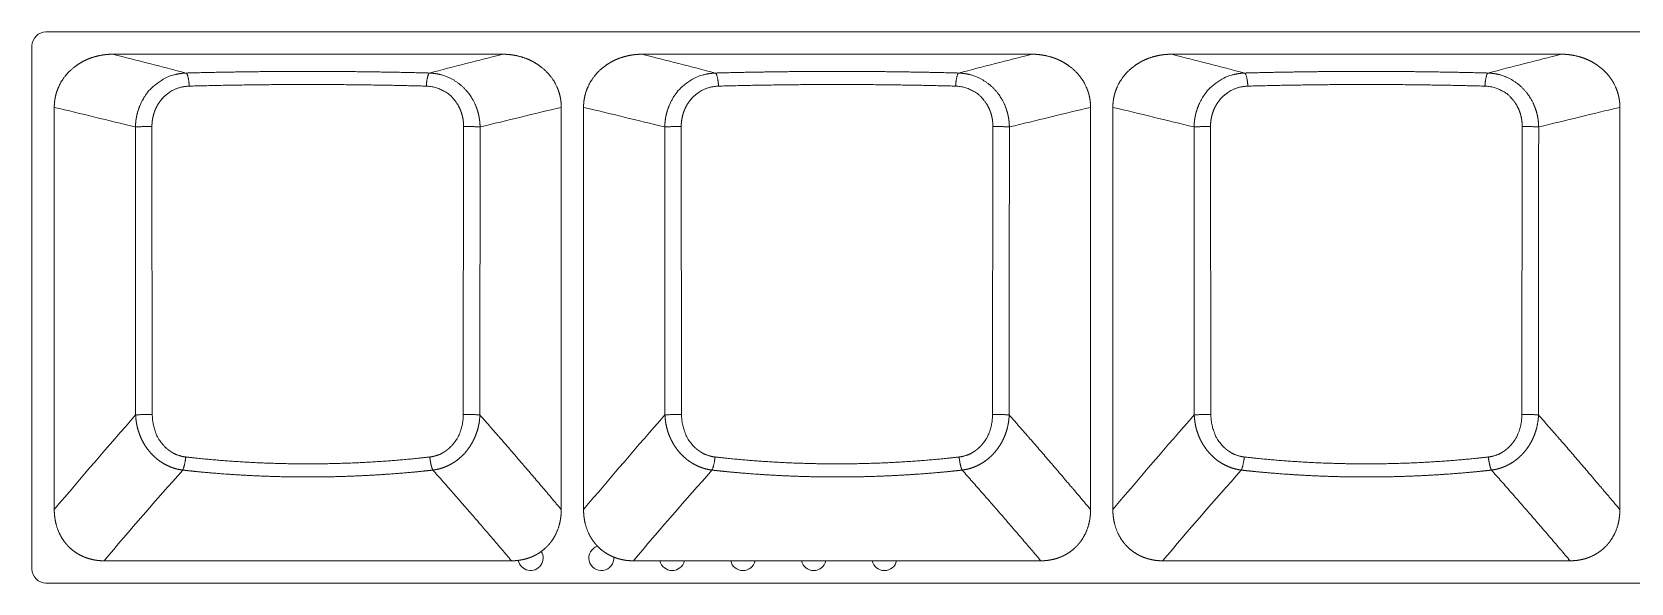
# Model space of a CAD drawing. Header units: metres. Extents: x 0.424 to 0.895, y -0.018 to 0.953.
# Drawn here: x 0.6649 to 0.7223, y 0.3938 to 0.4136 of the extents above; entities that cross this region are included whole.
import ezdxf

# ---------------------------------------------------------------- set-up
doc = ezdxf.new("R2010")
doc.units = ezdxf.units.M
doc.layers.add('Sichtbar (ISO)', color=7, linetype='Continuous', lineweight=50)
doc.layers.add('Sichtbar schmal (ISO)', color=7, linetype='Continuous', lineweight=35)

msp = doc.modelspace()

# ---------------------------------------------------------------- linework, layer by layer
at = {"layer": 'Sichtbar (ISO)', "lineweight": 9}
for p, q in [((0.6653999999999999, 0.4135760999609756), (0.7602, 0.4135760999609756)), ((0.6648999999999998, 0.3942760999609756), (0.6648999999999998, 0.4130760999609756)), ((0.6678035298051257, 0.4127757737308353), (0.6817971226702909, 0.412775774498024)), ((0.6868035298051256, 0.4127757737308353), (0.7007971226702909, 0.412775774498024)), ((0.7058035298051256, 0.4127757737308353), (0.719797122670291, 0.412775774498024)), ((0.6657003270645371, 0.3964160564370637), (0.6657003263507129, 0.410867593321709)), ((0.6839003263233852, 0.4108675944312619), (0.6839003271035401, 0.3964160989983121)), ((0.6847003270645371, 0.3964160564370637), (0.6847003263507129, 0.410867593321709)), ((0.7029003263233851, 0.4108675944312619), (0.7029003271035401, 0.396416098998312)), ((0.703700327064537, 0.3964160564370637), (0.7037003263507124, 0.410867593321709)), ((0.7219003263233851, 0.4108675944312619), (0.7219003271035397, 0.3964160989983119)), ((0.6821139451734496, 0.3945757743708667), (0.6674867090805093, 0.3945757741092104)), ((0.7011139451734496, 0.3945757743708667), (0.6864867090805093, 0.3945757741092104)), ((0.7201139451734495, 0.3945757743708667), (0.7054867090805089, 0.3945757741092104)), ((0.7602, 0.3937760999609755), (0.6653999999999999, 0.3937760999609755))]:
    msp.add_line(p, q, dxfattribs=at)
for centre, radius, start, end in [((0.6653999999999999, 0.4130760999609756), 0.0004999999999999432, 90, 180), ((0.6796079993839705, 0.3988680994370793), 0.001800000808677927, 40.37559109997385, 40.38136095749091), ((0.6986079985197391, 0.3988680987020829), 0.001800001943189114, 40.37559110285618, 40.38136095658136), ((0.7176079944537489, 0.3988680952443886), 0.001800007280597202, 40.3755911088978, 40.38136094556459), ((0.679607997184659, 0.398868099039339), 0.001800002962357116, 18.12260901954235, 18.12901816222774), ((0.6986079971819961, 0.3988680990385912), 0.0018000029651207, 18.12260901589931, 18.12901815846956), ((0.7176080074365712, 0.3988681023953017), 0.001799992175133658, 18.12260900016015, 18.12901818117041), ((0.6853400000000004, 0.3946760999609756), 0.000449999999999987, 108.2979199641412, 3.871829363790965), ((0.6828000000000004, 0.3946760999609756), 0.000450000000000153, 190.9349488483578, 31.60957584713421), ((0.6878800000000003, 0.3946760999609756), 0.0004499999999998417, 192.8821447347074, 347.1178552652926), ((0.6904200000000003, 0.3946760999609756), 0.0004499999999998543, 192.8821447347145, 347.1178552652914), ((0.6929600000000002, 0.3946760999609756), 0.0004499999999998543, 192.8821447347145, 347.1178552652855), ((0.6955000000000002, 0.3946760999609756), 0.0004499999999998671, 192.8821447347215, 347.1178552652784), ((0.6653999999999999, 0.3942760999609756), 0.0005, 180, 270)]:
    msp.add_arc(centre, radius, start, end, dxfattribs=at)
for points, knots in [([(0.6657003263507124, 0.4108675934490034), (0.6657003263467288, 0.4109414699300081), (0.665712392637529, 0.4110890521081557), (0.665736495780977, 0.4112351155710273), (0.6657726009457817, 0.4113785895709834), (0.6658123654592066, 0.4114951267627664), (0.6658492318712681, 0.4115864554324402), (0.6659492135313815, 0.4117996674521523), (0.6661715916842075, 0.4120974880453052), (0.6663805226553574, 0.4122870275124585), (0.6665338995577565, 0.4124013816006656), (0.666682145107354, 0.4124918562300527), (0.6668209670857598, 0.4125630533721429), (0.667000338994698, 0.4126393709259398), (0.6672242494054069, 0.4127078187971807), (0.6673962566427537, 0.4127418925148794), (0.6675699267982967, 0.4127673495909767), (0.6677451329917555, 0.4127757737280514), (0.6678035298007637, 0.4127757737311277)], [0, 0, 0, 0.05555555555554213, 0.1111111111110907, 0.1666666666666327, 0.2222222222221746, 0.2777777777777246, 0.3333333333332836, 0.3888888888888431, 0.4444444444444029, 0.4999999999999634, 0.5555555555555228, 0.6111111111110782, 0.6666666666666335, 0.7222222222221931, 0.7777777777777508, 0.8333333333333095, 0.9444444444444319, 1, 1, 1]), ([(0.6817971226953875, 0.4127757744842355), (0.6818555192301008, 0.4127757744874474), (0.6820307247258828, 0.4127673504399567), (0.6822043941615036, 0.4127418935973811), (0.6823764007007018, 0.412707820188091), (0.6826003102689094, 0.4126393729188912), (0.6827796815667968, 0.412563056028108), (0.6829185031209033, 0.4124918594973653), (0.6830667487145408, 0.4124013853752004), (0.6832201260410873, 0.4122870315913954), (0.6834290576480914, 0.412097492539314), (0.68365143668625, 0.4117996723916498), (0.6837514190657678, 0.4115864602846324), (0.6837882858994615, 0.4114951311797344), (0.6838280508717209, 0.4113785934039775), (0.6838641564659045, 0.4112351186316523), (0.6838882599014343, 0.4110890543557725), (0.6839003263467437, 0.4109414713298769), (0.6839003263507113, 0.4108675944284789)], [0, 0, 0, 0.0555555555555591, 0.166666666666669, 0.2222222222222281, 0.2777777777777882, 0.3333333333333484, 0.3888888888889066, 0.4444444444444676, 0.5000000000000262, 0.555555555555585, 0.6111111111111424, 0.6666666666666977, 0.7222222222222531, 0.7777777777778102, 0.8333333333333599, 0.8888888888889104, 0.9444444444444551, 1, 1, 1]), ([(0.6847003263507124, 0.4108675934490034), (0.6847003263467288, 0.4109414699300081), (0.684712392637529, 0.4110890521081557), (0.6847364957809771, 0.4112351155710273), (0.6847726009457813, 0.4113785895709834), (0.6848123654592065, 0.4114951267627664), (0.6848492318712677, 0.4115864554324402), (0.6849492135313815, 0.4117996674521523), (0.6851715916842074, 0.4120974880453052), (0.6853805226553574, 0.4122870275124585), (0.6855338995577565, 0.4124013816006656), (0.685682145107354, 0.4124918562300527), (0.6858209670857598, 0.4125630533721429), (0.686000338994698, 0.4126393709259398), (0.6862242494054074, 0.4127078187971807), (0.6863962566427537, 0.4127418925148794), (0.6865699267982968, 0.4127673495909767), (0.6867451329917551, 0.4127757737280514), (0.6868035298007638, 0.4127757737311277)], [0, 0, 0, 0.05555555555554056, 0.1111111111110873, 0.1666666666666282, 0.2222222222221691, 0.2777777777777187, 0.3333333333332791, 0.3888888888888404, 0.4444444444444026, 0.4999999999999647, 0.5555555555555267, 0.6111111111110836, 0.6666666666666377, 0.7222222222221938, 0.7777777777777537, 0.8333333333333147, 0.9444444444444378, 1, 1, 1]), ([(0.7007971226953875, 0.4127757744842355), (0.7008555192301007, 0.4127757744874474), (0.7010307247258826, 0.4127673504399567), (0.7012043941615032, 0.4127418935973811), (0.7013764007007018, 0.412707820188091), (0.7016003102689095, 0.4126393729188912), (0.7017796815667964, 0.412563056028108), (0.7019185031209033, 0.4124918594973653), (0.7020667487145408, 0.4124013853752004), (0.7022201260410872, 0.4122870315913954), (0.7024290576480914, 0.412097492539314), (0.7026514366862495, 0.4117996723916498), (0.7027514190657678, 0.4115864602846324), (0.702788285899461, 0.4114951311797344), (0.7028280508717205, 0.4113785934039775), (0.7028641564659039, 0.4112351186316523), (0.7028882599014339, 0.4110890543557725), (0.7029003263467432, 0.4109414713298769), (0.7029003263507113, 0.4108675944284789)], [0, 0, 0, 0.05555555555554557, 0.166666666666645, 0.2222222222221906, 0.2777777777777372, 0.3333333333332917, 0.3888888888888535, 0.4444444444444234, 0.4999999999999935, 0.5555555555555595, 0.6111111111111229, 0.6666666666666843, 0.722222222222244, 0.7777777777778035, 0.8333333333333557, 0.8888888888889079, 0.9444444444444536, 1, 1, 1]), ([(0.7037003263507124, 0.4108675934490034), (0.7037003263467284, 0.4109414699300081), (0.7037123926375286, 0.4110890521081557), (0.7037364957809771, 0.4112351155710273), (0.7037726009457812, 0.4113785895709834), (0.7038123654592061, 0.4114951267627664), (0.7038492318712676, 0.4115864554324402), (0.703949213531381, 0.4117996674521523), (0.7041715916842074, 0.4120974880453052), (0.7043805226553574, 0.4122870275124585), (0.7045338995577565, 0.4124013816006656), (0.704682145107354, 0.4124918562300527), (0.7048209670857593, 0.4125630533721429), (0.705000338994698, 0.4126393709259398), (0.7052242494054068, 0.4127078187971807), (0.7053962566427537, 0.4127418925148794), (0.7055699267982964, 0.4127673495909767), (0.7057451329917551, 0.4127757737280514), (0.7058035298007637, 0.4127757737311277)], [0, 0, 0, 0.05555555555553867, 0.1111111111110849, 0.1666666666666247, 0.2222222222221629, 0.2777777777777135, 0.3333333333332733, 0.388888888888833, 0.4444444444443912, 0.4999999999999468, 0.5555555555554984, 0.6111111111110471, 0.6666666666665904, 0.72222222222214, 0.7777777777777015, 0.8333333333332695, 0.9444444444444227, 1, 1, 1]), ([(0.7197971226953875, 0.4127757744842355), (0.7198555192301007, 0.4127757744874474), (0.7200307247258826, 0.4127673504399567), (0.7202043941615032, 0.4127418935973811), (0.7203764007007019, 0.412707820188091), (0.7206003102689089, 0.4126393729188912), (0.7207796815667964, 0.412563056028108), (0.7209185031209029, 0.4124918594973653), (0.7210667487145404, 0.4124013853752004), (0.7212201260410872, 0.4122870315913954), (0.7214290576480914, 0.412097492539314), (0.7216514366862495, 0.4117996723916498), (0.7217514190657678, 0.4115864602846324), (0.721788285899461, 0.4114951311797344), (0.7218280508717205, 0.4113785934039775), (0.721864156465904, 0.4112351186316523), (0.7218882599014339, 0.4110890543557725), (0.7219003263467432, 0.4109414713298769), (0.7219003263507113, 0.4108675944284789)], [0, 0, 0, 0.05555555555556602, 0.1666666666666816, 0.2222222222222393, 0.2777777777777928, 0.3333333333333502, 0.3888888888889011, 0.4444444444444549, 0.5000000000000133, 0.5555555555555718, 0.6111111111111304, 0.6666666666666883, 0.7222222222222462, 0.7777777777778042, 0.8333333333333548, 0.8888888888889068, 0.9444444444444537, 1, 1, 1]), ([(0.6674867090806462, 0.3945757737140771), (0.6674088532929693, 0.3945757737052716), (0.6672532746527297, 0.394587831184287), (0.6670991369663777, 0.3946124372743052), (0.6669479110209361, 0.3946497636297289), (0.6668249489244724, 0.3946917389758536), (0.6667287358051105, 0.39473104469602), (0.6666194970868907, 0.3947836085836871), (0.6664998029442911, 0.3948537267551716), (0.6663759764653457, 0.3949406968790976), (0.6662521655709772, 0.3950473459140791), (0.6661675905761251, 0.3951359501912283), (0.6661140898487513, 0.3951977535956491), (0.666038375174541, 0.3952943197926859), (0.6659500799932527, 0.3954324502485516), (0.6658582696140927, 0.3956103904677363), (0.6657782007439088, 0.3958329391526085), (0.6657388555140339, 0.3960054086547314), (0.6657097512724741, 0.3961802475618773), (0.6657003270727503, 0.3963570962303863), (0.6657003270645339, 0.3964160564411799)], [0, 0, 0, 0.04999999999998905, 0.09999999999997809, 0.1499999999999654, 0.19999999999995, 0.2499999999999389, 0.2999999999999277, 0.3499999999999198, 0.3999999999999296, 0.4499999999999393, 0.4999999999999412, 0.5499999999999418, 0.5999999999999281, 0.6499999999999255, 0.6999999999999229, 0.7499999999999198, 0.7999999999999096, 0.8499999999998995, 0.9499999999999665, 1, 1, 1]), ([(0.6839003271284653, 0.39641605711562), (0.6839003271345503, 0.3963570968025834), (0.6838909029256047, 0.3961802478609466), (0.6838617986191664, 0.3960054088256819), (0.6838224532880625, 0.3958329391244332), (0.6837423842514788, 0.3956103903421628), (0.6836505736936863, 0.3954324500368383), (0.6835622783474417, 0.3952943195337524), (0.6834865635431344, 0.3951977533344384), (0.6834330627951037, 0.395135950006059), (0.6833484877609037, 0.3950473458258035), (0.6832246768542065, 0.3949406969442293), (0.6831008504267063, 0.394853726981759), (0.6829811563952674, 0.3947836089675326), (0.6828719177866402, 0.3947310451953385), (0.6827757047624052, 0.3946917395567475), (0.6826527427918047, 0.3946497642960514), (0.6825015170192821, 0.3946124380147543), (0.6823473795033171, 0.3945878319667098), (0.6821918010321049, 0.394575774500577), (0.6821139453476728, 0.3945757745012864)], [0, 0, 0, 0.04999999999999757, 0.1500000000000371, 0.2000000000000642, 0.2500000000000817, 0.3000000000000985, 0.3500000000001067, 0.400000000000106, 0.4500000000001164, 0.5000000000001108, 0.5500000000001026, 0.6000000000000876, 0.6500000000000703, 0.7000000000000466, 0.7500000000000197, 0.8000000000000055, 0.8500000000000041, 0.9000000000000054, 0.9500000000000041, 1, 1, 1]), ([(0.6864867090806458, 0.3945757737140771), (0.6864088532929689, 0.3945757737052716), (0.6862532746527297, 0.394587831184287), (0.6860991369663777, 0.3946124372743052), (0.6859479110209361, 0.3946497636297289), (0.6858249489244724, 0.3946917389758536), (0.6857287358051101, 0.39473104469602), (0.6856194970868907, 0.3947836085836871), (0.6854998029442911, 0.3948537267551716), (0.6853759764653452, 0.3949406968790976), (0.6852521655709768, 0.3950473459140791), (0.6851675905761251, 0.3951359501912283), (0.6851140898487513, 0.3951977535956491), (0.685038375174541, 0.3952943197926859), (0.6849500799932527, 0.3954324502485516), (0.6848582696140927, 0.3956103904677363), (0.6847782007439088, 0.3958329391526085), (0.6847388555140339, 0.3960054086547314), (0.6847097512724741, 0.3961802475618773), (0.6847003270727503, 0.3963570962303863), (0.6847003270645339, 0.3964160564411799)], [0, 0, 0, 0.0499999999999917, 0.0999999999999834, 0.1499999999999679, 0.1999999999999523, 0.2499999999999442, 0.2999999999999323, 0.3499999999999236, 0.3999999999999339, 0.4499999999999418, 0.4999999999999428, 0.5499999999999462, 0.5999999999999301, 0.6499999999999253, 0.6999999999999218, 0.7499999999999183, 0.7999999999999086, 0.8499999999998988, 0.9499999999999664, 1, 1, 1]), ([(0.7029003271284648, 0.39641605711562), (0.7029003271345502, 0.3963570968025834), (0.7028909029256044, 0.3961802478609465), (0.7028617986191664, 0.3960054088256819), (0.7028224532880624, 0.3958329391244332), (0.7027423842514788, 0.3956103903421628), (0.7026505736936862, 0.3954324500368383), (0.7025622783474417, 0.3952943195337524), (0.702486563543134, 0.3951977533344384), (0.7024330627951038, 0.395135950006059), (0.7023484877609036, 0.3950473458258035), (0.7022246768542065, 0.3949406969442293), (0.7021008504267063, 0.394853726981759), (0.7019811563952674, 0.3947836089675326), (0.7018719177866403, 0.3947310451953385), (0.7017757047624051, 0.3946917395567475), (0.7016527427918047, 0.3946497642960514), (0.7015015170192821, 0.3946124380147543), (0.7013473795033172, 0.3945878319667098), (0.7011918010321049, 0.394575774500577), (0.7011139453476728, 0.3945757745012864)], [0, 0, 0, 0.049999999999999, 0.1500000000000425, 0.2000000000000712, 0.2500000000000914, 0.3000000000001104, 0.3500000000001217, 0.4000000000001241, 0.4500000000001376, 0.500000000000135, 0.5500000000001324, 0.6000000000001189, 0.6500000000001054, 0.7000000000000856, 0.7500000000000657, 0.8000000000000586, 0.8500000000000453, 0.9000000000000347, 0.9500000000000186, 1, 1, 1]), ([(0.7054867090806463, 0.3945757737140771), (0.7054088532929688, 0.3945757737052716), (0.7052532746527292, 0.394587831184287), (0.7050991369663777, 0.3946124372743052), (0.704947911020936, 0.3946497636297289), (0.7048249489244724, 0.3946917389758536), (0.7047287358051096, 0.39473104469602), (0.7046194970868908, 0.3947836085836871), (0.704499802944291, 0.3948537267551716), (0.7043759764653452, 0.3949406968790976), (0.7042521655709768, 0.3950473459140791), (0.7041675905761247, 0.3951359501912283), (0.7041140898487508, 0.3951977535956491), (0.7040383751745405, 0.3952943197926859), (0.7039500799932528, 0.3954324502485516), (0.7038582696140923, 0.3956103904677363), (0.7037782007439084, 0.3958329391526085), (0.7037388555140339, 0.3960054086547314), (0.7037097512724741, 0.3961802475618773), (0.7037003270727502, 0.3963570962303863), (0.7037003270645339, 0.3964160564411799)], [0, 0, 0, 0.05000000000000058, 0.1000000000000012, 0.1499999999999945, 0.1999999999999932, 0.24999999999999, 0.299999999999979, 0.3499999999999616, 0.3999999999999631, 0.4499999999999646, 0.4999999999999593, 0.5499999999999539, 0.5999999999999394, 0.649999999999936, 0.6999999999999327, 0.7499999999999294, 0.7999999999999191, 0.8499999999999066, 0.9499999999999689, 1, 1, 1]), ([(0.7219003271284647, 0.39641605711562), (0.7219003271345502, 0.3963570968025834), (0.7218909029256044, 0.3961802478609465), (0.7218617986191663, 0.3960054088256819), (0.7218224532880619, 0.3958329391244332), (0.7217423842514783, 0.3956103903421628), (0.7216505736936862, 0.3954324500368383), (0.7215622783474416, 0.3952943195337524), (0.721486563543134, 0.3951977533344384), (0.7214330627951038, 0.395135950006059), (0.7213484877609037, 0.3950473458258035), (0.7212246768542065, 0.3949406969442293), (0.7211008504267058, 0.394853726981759), (0.7209811563952668, 0.3947836089675326), (0.7208719177866398, 0.3947310451953385), (0.7207757047624052, 0.3946917395567475), (0.7206527427918042, 0.3946497642960514), (0.7205015170192821, 0.3946124380147543), (0.7203473795033166, 0.3945878319667098), (0.7201918010321049, 0.394575774500577), (0.7201139453476728, 0.3945757745012864)], [0, 0, 0, 0.05000000000000125, 0.1500000000000477, 0.2000000000000794, 0.2500000000001027, 0.300000000000126, 0.3500000000001415, 0.4000000000001454, 0.4500000000001603, 0.5000000000001522, 0.5500000000001393, 0.6000000000001154, 0.6500000000000915, 0.7000000000000614, 0.7500000000000311, 0.8000000000000136, 0.8500000000000089, 0.9000000000000122, 0.9500000000000102, 1, 1, 1])]:
    msp.add_open_spline(points, degree=2, knots=knots, dxfattribs=at)
at = {"layer": 'Sichtbar schmal (ISO)', "lineweight": 9}
for p, q in [((0.669218517469795, 0.3998308540326624), (0.6692059695991304, 0.4101767629343465)), ((0.6803947299437065, 0.4101767640886407), (0.6803820903937273, 0.3998308539268022)), ((0.6882185174697949, 0.3998308540326624), (0.6882059695991304, 0.4101767629343465)), ((0.6993947299437066, 0.4101767640886407), (0.6993820903937273, 0.3998308539268022)), ((0.7072185174697949, 0.3998308540326624), (0.7072059695991304, 0.4101767629343465)), ((0.7183947299437066, 0.4101767640886407), (0.7183820903937274, 0.3998308539268022))]:
    msp.add_line(p, q, dxfattribs=at)
at = {"layer": 'Sichtbar schmal (ISO)', "lineweight": 9, "flags": 128}
for points in [[(0.6704375136567976, 0.4121001295933142, 0.0009213554582879419), (0.6678035298201455, 0.4127757737214849)], [(0.6817971226191423, 0.4127757745128283, 0.0009217040764856288), (0.6791631392685783, 0.4121001299811629)], [(0.6894375136567976, 0.4121001295933142, 0.0009213554582879419), (0.6868035298201455, 0.4127757737214849)], [(0.7007971226191427, 0.4127757745128283, 0.0009217040764404585), (0.6981631392685783, 0.4121001299811629)], [(0.7084375136567971, 0.4121001295933142, 0.0009213554582502859), (0.7058035298201455, 0.4127757737214849)], [(0.7197971226191423, 0.4127757745128283, 0.0009217040764856288), (0.7171631392685783, 0.4121001299811629)], [(0.6686151126615825, 0.4101622715292214, 0.001053733037475099), (0.6657003270910529, 0.4108675930670703)], [(0.6839003243716731, 0.4108675944280912, 0.001052378994254409), (0.6809855388970925, 0.4101622721739168)], [(0.6876151126615829, 0.4101622715292214, 0.001053733037435588), (0.6847003270910529, 0.4108675930670703)], [(0.7029003243716727, 0.4108675944280912, 0.00105237899429397), (0.6999855388970925, 0.4101622721739168)], [(0.7066151126615825, 0.4101622715292214, 0.001053733037475099), (0.7037003270910529, 0.4108675930670703)], [(0.7219003243716732, 0.4108675944280912, 0.001052378994254409), (0.7189855388970925, 0.4101622721739168)], [(0.6686216069035743, 0.3998156730781454, 0.00545905954597089), (0.6657003356203943, 0.3964160564350059)], [(0.6876216069035742, 0.3998156730781454, 0.00545905954597089), (0.6847003356203942, 0.3964160564350059)], [(0.7066216069035738, 0.3998156730781454, 0.005459059545894616), (0.7037003356203942, 0.3964160564350059)], [(0.6703098648947018, 0.3978343560750143, 0.005362077759426809), (0.6674867090804835, 0.3945757737230614)], [(0.6893098648947018, 0.3978343560750143, 0.005362077759345273), (0.686486709080483, 0.3945757737230614)], [(0.7083098648947014, 0.3978343560750143, 0.005362077759270209), (0.705486709080483, 0.3945757737230614)]]:
    msp.add_lwpolyline(points, format="xyb", dxfattribs=at)
at = {"layer": 'Sichtbar schmal (ISO)', "lineweight": 9}
for points in [[(0.6791631392475835, 0.4121001298629656), (0.6787326855939506, 0.4121117274657617), (0.6778670439485611, 0.4121302936022655), (0.6769956227319919, 0.4121442447556667), (0.6761189467923666, 0.4121535748768342), (0.6752401607549807, 0.4121582448521411), (0.674360492089277, 0.412158244804764), (0.6734817060477046, 0.4121535747346726), (0.6726050301064963, 0.4121442445191916), (0.6717336089181105, 0.4121302932729694), (0.6708679673227396, 0.4121117270440627), (0.6704375136755868, 0.4121001293944243)], [(0.6981631392475836, 0.4121001298629656), (0.6977326855939497, 0.4121117274657617), (0.6968670439485611, 0.4121302936022655), (0.6959956227319919, 0.4121442447556667), (0.6951189467923661, 0.4121535748768342), (0.6942401607549806, 0.4121582448521411), (0.6933604920892769, 0.412158244804764), (0.6924817060477046, 0.4121535747346726), (0.6916050301064959, 0.4121442445191916), (0.6907336089181105, 0.4121302932729694), (0.6898679673227391, 0.4121117270440627), (0.6894375136755864, 0.4121001293944243)], [(0.7171631392475836, 0.4121001298629656), (0.7167326855939502, 0.4121117274657617), (0.715867043948561, 0.4121302936022655), (0.7149956227319919, 0.4121442447556667), (0.7141189467923661, 0.4121535748768342), (0.7132401607549806, 0.4121582448521411), (0.7123604920892764, 0.412158244804764), (0.7114817060477046, 0.4121535747346726), (0.7106050301064959, 0.4121442445191916), (0.7097336089181105, 0.4121302932729694), (0.708867967322739, 0.4121117270440627), (0.7084375136755864, 0.4121001293944243)], [(0.6704375131459426, 0.4121001248565678), (0.6703565249938008, 0.4120973725581249), (0.6701961110245663, 0.4120779624683447), (0.670106985687996, 0.4120592013067482), (0.6700862852599345, 0.4120545936564264), (0.6697137509229903, 0.4119671550860617), (0.6691031586998563, 0.4115165766629542), (0.6688658020112337, 0.4111253461586816), (0.6687912029134793, 0.410975046853045), (0.6687550203210387, 0.410883741989534), (0.6687450991888015, 0.4108576645840919), (0.6687133966810763, 0.4107707548040124), (0.6686707016425177, 0.4106182510171206), (0.6686512479496566, 0.4105204414796787), (0.6686442233727137, 0.4104812398791729), (0.668629334832907, 0.4103879079915294), (0.6686162511110317, 0.4102379736115775), (0.6686150991610845, 0.410162271848903)], [(0.6692059663697434, 0.4101767726865006), (0.6692059002118347, 0.4102333279997183), (0.6692136669376197, 0.4103462562798984), (0.669231903809107, 0.4104759303860617), (0.6692664777395874, 0.4106205561053646), (0.669314410967391, 0.4107597823082267), (0.6693752722093552, 0.4108926999605339), (0.6694484148089648, 0.4110176731726884), (0.6695333090576152, 0.411133838836216), (0.669628872084478, 0.4112396525819011), (0.6697347903584566, 0.4113348381560417), (0.6699553713191205, 0.4114944031933433), (0.6703420826596709, 0.4116237643908489), (0.6705439167598872, 0.4116294249280456)], [(0.6705439230783611, 0.4116294252690393), (0.6705380214330864, 0.4117902416547412), (0.6704723000976643, 0.4120809612988938), (0.6704375136755868, 0.4121001293944243)], [(0.679056729990664, 0.4116294257249562), (0.6769773468305659, 0.4116874681964296), (0.6726233061438954, 0.411687467963242), (0.6705439230783611, 0.4116294252690393)], [(0.6791631392475835, 0.4121001298629656), (0.6791283528721189, 0.4120809617599396), (0.6790626316271002, 0.4117902421094024), (0.6790567299906645, 0.4116294257249563)], [(0.679056736170882, 0.4116294253881231), (0.6793276460266567, 0.411621827614667), (0.6798309336537943, 0.4113931093375651), (0.6800634695680366, 0.4111387641650899), (0.6801511837783958, 0.4110194944888171), (0.6802253954932892, 0.4108927087644105), (0.6802862649272763, 0.4107597929126596), (0.6803342066964149, 0.4106205668366842), (0.680368788442426, 0.4104759393296393), (0.6803870301909708, 0.4103462622733426), (0.6803947993232757, 0.4102333304288271), (0.6803947331692564, 0.4101767738640865)], [(0.680985553916614, 0.4101622756535881), (0.6809844054352445, 0.4102378961217373), (0.6809713330209245, 0.4103878262265618), (0.6809564671803165, 0.4104810089313141), (0.6809495310075897, 0.4105197648783744), (0.6809301351488168, 0.4106175014479135), (0.6808873595588477, 0.4107704713972185), (0.6808556178816068, 0.4108574894163239), (0.6808458330313881, 0.4108832231189731), (0.6808097023331682, 0.4109744950182226), (0.6807349680998643, 0.411125154022922), (0.6805921750138866, 0.411360516503264), (0.6803332887570248, 0.4116426081058472), (0.6800323705830758, 0.4118597290511159), (0.6796996110730195, 0.412011299828157), (0.6795130150902334, 0.4120549001864993), (0.6794932134973112, 0.4120592974442289), (0.6794044159554248, 0.4120779903909026), (0.6792440056548879, 0.4120973785768851), (0.6791631397271151, 0.4121001253298431)], [(0.6894375131459426, 0.4121001248565678), (0.6893565249938007, 0.4120973725581249), (0.6891961110245663, 0.4120779624683447), (0.689106985687996, 0.4120592013067482), (0.6890862852599341, 0.4120545936564264), (0.6887137509229913, 0.4119671550860617), (0.6881031586998608, 0.4115165766629542), (0.6878658020112332, 0.4111253461586816), (0.6877912029134793, 0.410975046853045), (0.6877550203210383, 0.410883741989534), (0.6877450991888016, 0.4108576645840919), (0.6877133966810763, 0.4107707548040124), (0.6876707016425178, 0.4106182510171206), (0.6876512479496566, 0.4105204414796787), (0.6876442233727137, 0.4104812398791729), (0.687629334832907, 0.4103879079915294), (0.6876162511110318, 0.4102379736115775), (0.6876150991610845, 0.410162271848903)], [(0.6882059663697434, 0.4101767726865006), (0.6882059002118346, 0.4102333279997183), (0.6882136669376198, 0.4103462562798984), (0.688231903809107, 0.4104759303860617), (0.6882664777395874, 0.4106205561053646), (0.688314410967391, 0.4107597823082267), (0.6883752722093552, 0.4108926999605339), (0.6884484148089643, 0.4110176731726884), (0.6885333090576152, 0.411133838836216), (0.688628872084478, 0.4112396525819011), (0.6887347903584566, 0.4113348381560417), (0.6889553713191205, 0.4114944031933433), (0.6893420826596709, 0.4116237643908489), (0.6895439167598868, 0.4116294249280456)], [(0.6895439230783611, 0.4116294252690393), (0.6895380214330864, 0.4117902416547412), (0.6894723000976639, 0.4120809612988938), (0.6894375136755868, 0.4121001293944243)], [(0.6980567299906645, 0.4116294257249562), (0.6959773468305663, 0.4116874681964296), (0.6916233061438954, 0.411687467963242), (0.6895439230783611, 0.4116294252690393)], [(0.6981631392475836, 0.4121001298629656), (0.6981283528721189, 0.4120809617599396), (0.6980626316271002, 0.4117902421094024), (0.6980567299906645, 0.4116294257249563)], [(0.6980567361708819, 0.4116294253881231), (0.6983276460266568, 0.411621827614667), (0.6988309336537948, 0.4113931093375651), (0.6990634695680367, 0.4111387641650899), (0.6991511837783957, 0.4110194944888171), (0.6992253954932891, 0.4108927087644105), (0.6992862649272759, 0.4107597929126596), (0.6993342066964144, 0.4106205668366842), (0.699368788442426, 0.4104759393296393), (0.6993870301909708, 0.4103462622733426), (0.6993947993232758, 0.4102333304288271), (0.6993947331692564, 0.4101767738640865)], [(0.699985553916614, 0.4101622756535881), (0.6999844054352445, 0.4102378961217373), (0.6999713330209245, 0.4103878262265618), (0.6999564671803166, 0.4104810089313141), (0.6999495310075897, 0.4105197648783744), (0.6999301351488167, 0.4106175014479135), (0.6998873595588477, 0.4107704713972185), (0.6998556178816068, 0.4108574894163239), (0.6998458330313876, 0.4108832231189731), (0.6998097023331682, 0.4109744950182226), (0.6997349680998644, 0.411125154022922), (0.6995921750138879, 0.411360516503264), (0.6993332887570247, 0.4116426081058472), (0.6990323705830758, 0.4118597290511159), (0.6986996110730195, 0.412011299828157), (0.6985130150902334, 0.4120549001864993), (0.6984932134973112, 0.4120592974442289), (0.6984044159554248, 0.4120779903909026), (0.6982440056548878, 0.4120973785768851), (0.6981631397271151, 0.4121001253298431)], [(0.7084375131459422, 0.4121001248565678), (0.7083565249938003, 0.4120973725581249), (0.7081961110245664, 0.4120779624683447), (0.708106985687996, 0.4120592013067482), (0.7080862852599341, 0.4120545936564264), (0.7077137509229904, 0.4119671550860617), (0.7071031586998608, 0.4115165766629542), (0.7068658020112332, 0.4111253461586816), (0.7067912029134789, 0.410975046853045), (0.7067550203210382, 0.410883741989534), (0.7067450991888015, 0.4108576645840919), (0.7067133966810764, 0.4107707548040124), (0.7066707016425178, 0.4106182510171206), (0.7066512479496562, 0.4105204414796787), (0.7066442233727136, 0.4104812398791729), (0.7066293348329066, 0.4103879079915294), (0.7066162511110312, 0.4102379736115775), (0.7066150991610846, 0.410162271848903)], [(0.7072059663697434, 0.4101767726865006), (0.7072059002118342, 0.4102333279997183), (0.7072136669376198, 0.4103462562798984), (0.707231903809107, 0.4104759303860617), (0.7072664777395873, 0.4106205561053646), (0.7073144109673906, 0.4107597823082267), (0.7073752722093551, 0.4108926999605339), (0.7074484148089644, 0.4110176731726884), (0.7075333090576148, 0.411133838836216), (0.7076288720844774, 0.4112396525819011), (0.7077347903584561, 0.4113348381560417), (0.7079553713191206, 0.4114944031933433), (0.7083420826596709, 0.4116237643908489), (0.7085439167598867, 0.4116294249280456)], [(0.7085439230783607, 0.4116294252690393), (0.708538021433086, 0.4117902416547412), (0.7084723000976639, 0.4120809612988938), (0.7084375136755864, 0.4121001293944243)], [(0.717056729990664, 0.4116294257249562), (0.7149773468305659, 0.4116874681964296), (0.7106233061438955, 0.411687467963242), (0.7085439230783607, 0.4116294252690393)], [(0.7171631392475831, 0.4121001298629656), (0.7171283528721185, 0.4120809617599396), (0.7170626316271003, 0.4117902421094024), (0.717056729990664, 0.4116294257249563)], [(0.7170567361708815, 0.4116294253881231), (0.7173276460266568, 0.411621827614667), (0.7178309336537942, 0.4113931093375651), (0.7180634695680367, 0.4111387641650899), (0.7181511837783953, 0.4110194944888171), (0.7182253954932891, 0.4108927087644105), (0.7182862649272759, 0.4107597929126596), (0.7183342066964143, 0.4106205668366842), (0.7183687884424259, 0.4104759393296393), (0.7183870301909707, 0.4103462622733426), (0.7183947993232752, 0.4102333304288271), (0.7183947331692564, 0.4101767738640865)], [(0.718985553916614, 0.4101622756535881), (0.7189844054352446, 0.4102378961217373), (0.718971333020924, 0.4103878262265618), (0.7189564671803166, 0.4104810089313141), (0.7189495310075893, 0.4105197648783744), (0.7189301351488168, 0.4106175014479135), (0.7188873595588476, 0.4107704713972185), (0.7188556178816068, 0.4108574894163239), (0.7188458330313876, 0.4108832231189731), (0.7188097023331681, 0.4109744950182226), (0.7187349680998638, 0.411125154022922), (0.7185921750138838, 0.411360516503264), (0.7183332887570247, 0.4116426081058472), (0.7180323705830758, 0.4118597290511159), (0.7176996110730195, 0.412011299828157), (0.717513015090233, 0.4120549001864993), (0.7174932134973112, 0.4120592974442289), (0.7174044159554248, 0.4120779903909026), (0.7172440056548878, 0.4120973785768851), (0.7171631397271147, 0.4121001253298431)], [(0.6692059758248913, 0.4101767537199402), (0.6690506147305779, 0.4101789117836726), (0.6686849660536492, 0.4101699573182213), (0.6686151201238038, 0.4101622841011617)], [(0.6809855329907047, 0.4101622846518489), (0.6809156910452182, 0.4101699574245086), (0.680550080342536, 0.4101789120232097), (0.6803947237187142, 0.410176754851711)], [(0.6882059758248913, 0.4101767537199402), (0.6880506147305775, 0.4101789117836726), (0.6876849660536488, 0.4101699573182213), (0.6876151201238033, 0.4101622841011617)], [(0.6999855329907048, 0.4101622846518489), (0.6999156910452181, 0.4101699574245086), (0.6995500803425359, 0.4101789120232097), (0.6993947237187141, 0.410176754851711)], [(0.7072059758248913, 0.4101767537199402), (0.7070506147305775, 0.4101789117836726), (0.7066849660536488, 0.4101699573182213), (0.7066151201238033, 0.4101622841011617)], [(0.7189855329907048, 0.4101622846518489), (0.7189156910452181, 0.4101699574245086), (0.7185500803425354, 0.4101789120232097), (0.7183947237187137, 0.410176754851711)], [(0.6703098648549446, 0.3978343545139859), (0.6702299490600956, 0.3978444245755368), (0.6700677679145439, 0.3978802844630461), (0.6699003699992524, 0.3979349912888822), (0.6697312000023223, 0.3980092823748815), (0.669576159377564, 0.3980963076217193), (0.6694372425835543, 0.3981928566476241), (0.6693094344215017, 0.3982989703432418), (0.6691912215028212, 0.3984152389343628), (0.6690807685660036, 0.3985439392067619), (0.6689790004387884, 0.3986848206208349), (0.6688898132966967, 0.3988325736672895), (0.6688131338105083, 0.3989864508371413), (0.668747338647661, 0.3991503349427474), (0.6686928170332269, 0.3993254588880406), (0.6686516786765335, 0.3995126895311366), (0.6686255283341273, 0.3997116451601758), (0.6686216417483313, 0.3998156699655312)], [(0.6692185236109955, 0.3998308647834908), (0.6690604198926537, 0.3998330542570638), (0.6686881439527577, 0.3998235716580537), (0.6686216481852182, 0.3998156611946604)], [(0.6704192665362977, 0.3983053894351872), (0.6702910044665374, 0.3983200301548563), (0.6700442287856597, 0.3984029027949642), (0.6698999499159147, 0.3984880628119808), (0.6698376984394429, 0.3985299228307124), (0.6697525834859496, 0.3985946460102224), (0.6696508691572146, 0.3986904080730049), (0.6695889865146848, 0.3987616988310498), (0.6695583237812732, 0.3987995773601811), (0.6693835231510936, 0.399031029994346), (0.6692188516026624, 0.3995586509367331), (0.6692185143556383, 0.3998308438288548)], [(0.6803820935118453, 0.3998308437367987), (0.6803817562322535, 0.3995586478968639), (0.6802171404051426, 0.3990310268176329), (0.6800423378511243, 0.3987995717291511), (0.6800116748383582, 0.398761693161299), (0.6799497909449662, 0.39869040197454), (0.6798480736983126, 0.3985946396807354), (0.6797629585525948, 0.3985299168190984), (0.6797007063764938, 0.3984880562588347), (0.6795564381343541, 0.3984029001116021), (0.6793097076337983, 0.3983200362245476), (0.6791814425847776, 0.3983053950418286)], [(0.6792907896431536, 0.3978343581873468), (0.6793696296139599, 0.3978442783282715), (0.6795300996062854, 0.3978795668300495), (0.6796961260585292, 0.3979334495336486), (0.6798643534914343, 0.3980067272399582), (0.6800193146600579, 0.398093065855713), (0.6801588851710423, 0.3981893981384614), (0.6802873200766392, 0.3982954038026909), (0.6804060505801387, 0.3984115730875452), (0.6805171401007931, 0.3985404052814681), (0.6806196507293373, 0.3986817032182746), (0.6807095219246492, 0.3988300582976458), (0.6807867784652565, 0.3989846580322174), (0.6808529882702412, 0.3991492241384956), (0.680907759461372, 0.3993249214346348), (0.6809490212569501, 0.399512529969677), (0.6809752036690973, 0.39971165813951), (0.6809790932052258, 0.3998156712195381)], [(0.6809790060718958, 0.3998156617812215), (0.6809125066397075, 0.3998235726743288), (0.6805401922657963, 0.3998330550742559), (0.6803820842517232, 0.3998308646630352)], [(0.6839003525556938, 0.3964160687464134), (0.6831841481723666, 0.397268172398818), (0.6817234768845554, 0.3989680241439875), (0.6809790940488513, 0.3998156744019671)], [(0.6893098648549446, 0.3978343545139859), (0.6892299490600956, 0.3978444245755368), (0.6890677679145439, 0.3978802844630461), (0.6889003699992524, 0.3979349912888822), (0.6887312000023224, 0.3980092823748815), (0.6885761593775639, 0.3980963076217193), (0.6884372425835542, 0.3981928566476241), (0.6883094344215016, 0.3982989703432418), (0.6881912215028207, 0.3984152389343628), (0.6880807685660035, 0.3985439392067619), (0.6879790004387885, 0.3986848206208349), (0.6878898132966967, 0.3988325736672895), (0.6878131338105079, 0.3989864508371413), (0.687747338647661, 0.3991503349427474), (0.6876928170332269, 0.3993254588880406), (0.6876516786765334, 0.3995126895311366), (0.6876255283341273, 0.3997116451601758), (0.6876216417483313, 0.3998156699655312)], [(0.6882185236109951, 0.3998308647834908), (0.6880604198926532, 0.3998330542570638), (0.6876881439527576, 0.3998235716580537), (0.6876216481852178, 0.3998156611946604)], [(0.6894192665362973, 0.3983053894351872), (0.6892910044665375, 0.3983200301548563), (0.6890442287856592, 0.3984029027949642), (0.6888999499159146, 0.3984880628119808), (0.6888376984394424, 0.3985299228307124), (0.6887525834859496, 0.3985946460102224), (0.6886508691572146, 0.3986904080730049), (0.6885889865146844, 0.3987616988310498), (0.6885583237812731, 0.3987995773601811), (0.6883835231510941, 0.399031029994346), (0.6882188516026628, 0.3995586509367331), (0.6882185143556382, 0.3998308438288548)], [(0.6993820935118453, 0.3998308437367987), (0.6993817562322531, 0.3995586478968639), (0.6992171404051426, 0.3990310268176329), (0.6990423378511244, 0.3987995717291511), (0.6990116748383581, 0.398761693161299), (0.6989497909449662, 0.39869040197454), (0.6988480736983126, 0.3985946396807354), (0.6987629585525948, 0.3985299168190984), (0.6987007063764938, 0.3984880562588347), (0.6985564381343535, 0.3984029001116021), (0.6983097076337987, 0.3983200362245476), (0.6981814425847777, 0.3983053950418286)], [(0.6982907896431536, 0.3978343581873468), (0.6983696296139599, 0.3978442783282715), (0.6985300996062849, 0.3978795668300495), (0.6986961260585292, 0.3979334495336486), (0.6988643534914343, 0.3980067272399582), (0.6990193146600575, 0.398093065855713), (0.6991588851710423, 0.3981893981384614), (0.6992873200766392, 0.3982954038026909), (0.6994060505801387, 0.3984115730875452), (0.699517140100793, 0.3985404052814681), (0.6996196507293373, 0.3986817032182746), (0.6997095219246492, 0.3988300582976458), (0.6997867784652565, 0.3989846580322174), (0.6998529882702412, 0.3991492241384956), (0.6999077594613721, 0.3993249214346348), (0.6999490212569501, 0.399512529969677), (0.6999752036690973, 0.39971165813951), (0.6999790932052258, 0.3998156712195381)], [(0.6999790060718953, 0.3998156617812215), (0.699912506639707, 0.3998235726743288), (0.6995401922657963, 0.3998330550742559), (0.6993820842517228, 0.3998308646630352)], [(0.7029003525556938, 0.3964160687464134), (0.7021841481723665, 0.397268172398818), (0.7007234768845553, 0.3989680241439875), (0.6999790940488508, 0.3998156744019671)], [(0.7083098648549446, 0.3978343545139859), (0.7082299490600951, 0.3978444245755368), (0.7080677679145435, 0.3978802844630461), (0.7079003699992524, 0.3979349912888822), (0.7077312000023218, 0.3980092823748815), (0.7075761593775635, 0.3980963076217193), (0.7074372425835542, 0.3981928566476241), (0.7073094344215016, 0.3982989703432418), (0.7071912215028208, 0.3984152389343628), (0.7070807685660035, 0.3985439392067619), (0.7069790004387885, 0.3986848206208349), (0.7068898132966963, 0.3988325736672895), (0.7068131338105079, 0.3989864508371413), (0.7067473386476606, 0.3991503349427474), (0.7066928170332268, 0.3993254588880406), (0.706651678676533, 0.3995126895311366), (0.7066255283341272, 0.3997116451601758), (0.7066216417483313, 0.3998156699655312)], [(0.7072185236109951, 0.3998308647834908), (0.7070604198926532, 0.3998330542570638), (0.7066881439527571, 0.3998235716580537), (0.7066216481852177, 0.3998156611946604)], [(0.7084192665362973, 0.3983053894351872), (0.7082910044665375, 0.3983200301548563), (0.7080442287856596, 0.3984029027949642), (0.7078999499159147, 0.3984880628119808), (0.7078376984394424, 0.3985299228307124), (0.7077525834859492, 0.3985946460102224), (0.7076508691572146, 0.3986904080730049), (0.7075889865146844, 0.3987616988310498), (0.7075583237812731, 0.3987995773601811), (0.7073835231510937, 0.399031029994346), (0.7072188516026624, 0.3995586509367331), (0.7072185143556382, 0.3998308438288548)], [(0.7183820935118453, 0.3998308437367987), (0.7183817562322531, 0.3995586478968639), (0.7182171404051421, 0.3990310268176329), (0.7180423378511243, 0.3987995717291511), (0.7180116748383581, 0.398761693161299), (0.7179497909449662, 0.39869040197454), (0.7178480736983126, 0.3985946396807354), (0.7177629585525949, 0.3985299168190984), (0.7177007063764937, 0.3984880562588347), (0.717556438134354, 0.3984029001116021), (0.7173097076337983, 0.3983200362245476), (0.7171814425847771, 0.3983053950418286)], [(0.7172907896431536, 0.3978343581873468), (0.7173696296139594, 0.3978442783282715), (0.7175300996062849, 0.3978795668300495), (0.7176961260585287, 0.3979334495336486), (0.7178643534914342, 0.3980067272399582), (0.7180193146600575, 0.398093065855713), (0.7181588851710419, 0.3981893981384614), (0.7182873200766386, 0.3982954038026909), (0.7184060505801387, 0.3984115730875452), (0.718517140100793, 0.3985404052814681), (0.7186196507293373, 0.3986817032182746), (0.7187095219246491, 0.3988300582976458), (0.718786778465256, 0.3989846580322174), (0.7188529882702412, 0.3991492241384956), (0.7189077594613715, 0.3993249214346348), (0.71894902125695, 0.399512529969677), (0.7189752036690968, 0.39971165813951), (0.7189790932052254, 0.3998156712195381)], [(0.7189790060718954, 0.3998156617812215), (0.7189125066397071, 0.3998235726743288), (0.7185401922657964, 0.3998330550742559), (0.7183820842517228, 0.3998308646630352)], [(0.7219003525556938, 0.3964160687464134), (0.7211841481723665, 0.397268172398818), (0.7197234768845553, 0.3989680241439875), (0.7189790940488512, 0.3998156744019671)], [(0.670309864902875, 0.3978343565562326), (0.6703426374123612, 0.3978948871203523), (0.6704063881573791, 0.3981690827869492), (0.6704193777008466, 0.3983053774773543)], [(0.670309864902875, 0.3978343565562326), (0.6704548976486564, 0.3978181744793662), (0.6707455823844863, 0.3977879165154787), (0.6711892185272665, 0.397745050995718), (0.6717880628347763, 0.3976962848223848), (0.6725374843524434, 0.397646621344425), (0.6734407937590164, 0.3976068819059979), (0.6743467775680053, 0.3975869910363888), (0.6752538768925239, 0.3975869910859133), (0.6761598606911554, 0.3976068820515727), (0.6770631700873861, 0.3976466215848506), (0.6778126825727111, 0.3976962911753299), (0.6784117067522846, 0.3977450748175623), (0.6788553416709663, 0.3977879443519154), (0.6791458464817254, 0.397818184957474), (0.6792907896308908, 0.3978343570522088)], [(0.679181276846927, 0.3983053768572171), (0.6787500423898443, 0.398256186841954), (0.6778799403485835, 0.3981772029307543), (0.6770042716125205, 0.3981179213442883), (0.6761241335342554, 0.398078402734917), (0.6752418647457022, 0.3980585984532448), (0.6743585631466256, 0.398058600979887), (0.6734762993584388, 0.3980784100752428), (0.6725961756098934, 0.3981179326824937), (0.6717205472051913, 0.398177216325192), (0.6708505270617845, 0.3982561963875869), (0.6704193777008466, 0.3983053774773543)], [(0.679181276846927, 0.3983053768572171), (0.6791877770483095, 0.3982372374426689), (0.679210449067615, 0.3980923236283878), (0.6792400450305711, 0.3979648903868979), (0.6792744101071987, 0.3978646206128036), (0.6792907896308908, 0.3978343570522088)], [(0.679290789630905, 0.3978343578762857), (0.6807287999420587, 0.3962097377009454), (0.682113944808508, 0.3945757747640575)], [(0.689309864902875, 0.3978343565562326), (0.6893426374123612, 0.3978948871203523), (0.6894063881573791, 0.3981690827869492), (0.6894193777008465, 0.3983053774773543)], [(0.689309864902875, 0.3978343565562326), (0.6894548976486564, 0.3978181744793662), (0.6897455823844864, 0.3977879165154787), (0.6901892185272666, 0.397745050995718), (0.6907880628347763, 0.3976962848223848), (0.6915374843524434, 0.397646621344425), (0.6924407937590165, 0.3976068819059979), (0.6933467775680053, 0.3975869910363888), (0.6942538768925239, 0.3975869910859133), (0.695159860691155, 0.3976068820515727), (0.6960631700873862, 0.3976466215848506), (0.696812682572711, 0.3976962911753299), (0.6974117067522845, 0.3977450748175623), (0.6978553416709662, 0.3977879443519154), (0.6981458464817254, 0.397818184957474), (0.6982907896308909, 0.3978343570522088)], [(0.6981812768469269, 0.3983053768572171), (0.6977500423898438, 0.398256186841954), (0.6968799403485835, 0.3981772029307543), (0.6960042716125201, 0.3981179213442883), (0.6951241335342554, 0.398078402734917), (0.6942418647457023, 0.3980585984532448), (0.693358563146626, 0.398058600979887), (0.6924762993584392, 0.3980784100752428), (0.6915961756098934, 0.3981179326824937), (0.6907205472051907, 0.398177216325192), (0.6898505270617841, 0.3982561963875869), (0.6894193777008465, 0.3983053774773543)], [(0.6981812768469269, 0.3983053768572171), (0.6981877770483095, 0.3982372374426689), (0.6982104490676149, 0.3980923236283878), (0.698240045030571, 0.3979648903868979), (0.6982744101071987, 0.3978646206128036), (0.6982907896308909, 0.3978343570522088)], [(0.6982907896309045, 0.3978343578762857), (0.6997287999420585, 0.3962097377009454), (0.701113944808508, 0.3945757747640575)], [(0.708309864902875, 0.3978343565562326), (0.7083426374123607, 0.3978948871203523), (0.708406388157379, 0.3981690827869492), (0.7084193777008461, 0.3983053774773543)], [(0.708309864902875, 0.3978343565562326), (0.7084548976486564, 0.3978181744793662), (0.7087455823844864, 0.3977879165154787), (0.7091892185272661, 0.397745050995718), (0.7097880628347764, 0.3976962848223848), (0.7105374843524435, 0.397646621344425), (0.7114407937590165, 0.3976068819059979), (0.7123467775680054, 0.3975869910363888), (0.713253876892524, 0.3975869910859133), (0.714159860691155, 0.3976068820515727), (0.7150631700873857, 0.3976466215848506), (0.715812682572711, 0.3976962911753299), (0.7164117067522845, 0.3977450748175623), (0.7168553416709662, 0.3977879443519154), (0.7171458464817249, 0.397818184957474), (0.7172907896308909, 0.3978343570522088)], [(0.7171812768469269, 0.3983053768572171), (0.7167500423898439, 0.398256186841954), (0.7158799403485834, 0.3981772029307543), (0.7150042716125201, 0.3981179213442883), (0.7141241335342554, 0.398078402734917), (0.7132418647457018, 0.3980585984532448), (0.7123585631466255, 0.398058600979887), (0.7114762993584388, 0.3980784100752428), (0.7105961756098934, 0.3981179326824937), (0.7097205472051907, 0.398177216325192), (0.7088505270617841, 0.3982561963875869), (0.7084193777008465, 0.3983053774773543)], [(0.7171812768469269, 0.3983053768572171), (0.717187777048309, 0.3982372374426689), (0.7172104490676144, 0.3980923236283878), (0.7172400450305706, 0.3979648903868979), (0.7172744101071983, 0.3978646206128036), (0.7172907896308909, 0.3978343570522088)], [(0.7172907896309045, 0.3978343578762857), (0.7187287999420586, 0.3962097377009454), (0.7201139448085075, 0.3945757747640575)]]:
    msp.add_open_spline(points, degree=2, dxfattribs=at)
for points, knots in [([(0.668615120139709, 0.410162271352522), (0.6686183099193918, 0.4050226886178143), (0.6686216481709082, 0.399815672655126)], [0, 0, 0.4967412820010758, 1, 1]), ([(0.6809790060862639, 0.3998156732991704), (0.6809823438003779, 0.4050226892529931), (0.6809855329749268, 0.4101622719898235)], [0, 0, 0.503258717471776, 1, 1]), ([(0.6876151201397089, 0.410162271352522), (0.6876183099193918, 0.4050226886178143), (0.6876216481709082, 0.399815672655126)], [0, 0, 0.4967412820010758, 1, 1]), ([(0.699979006086264, 0.3998156732991704), (0.6999823438003779, 0.4050226892529931), (0.6999855329749268, 0.4101622719898235)], [0, 0, 0.503258717471776, 1, 1]), ([(0.706615120139709, 0.410162271352522), (0.7066183099193918, 0.4050226886178143), (0.7066216481709082, 0.399815672655126)], [0, 0, 0.4967412820010758, 1, 1]), ([(0.718979006086264, 0.3998156732991704), (0.718982343800378, 0.4050226892529931), (0.7189855329749268, 0.4101622719898235)], [0, 0, 0.503258717471776, 1, 1])]:
    msp.add_open_spline(points, degree=1, knots=knots, dxfattribs=at)

doc.saveas('drawing.dxf')
